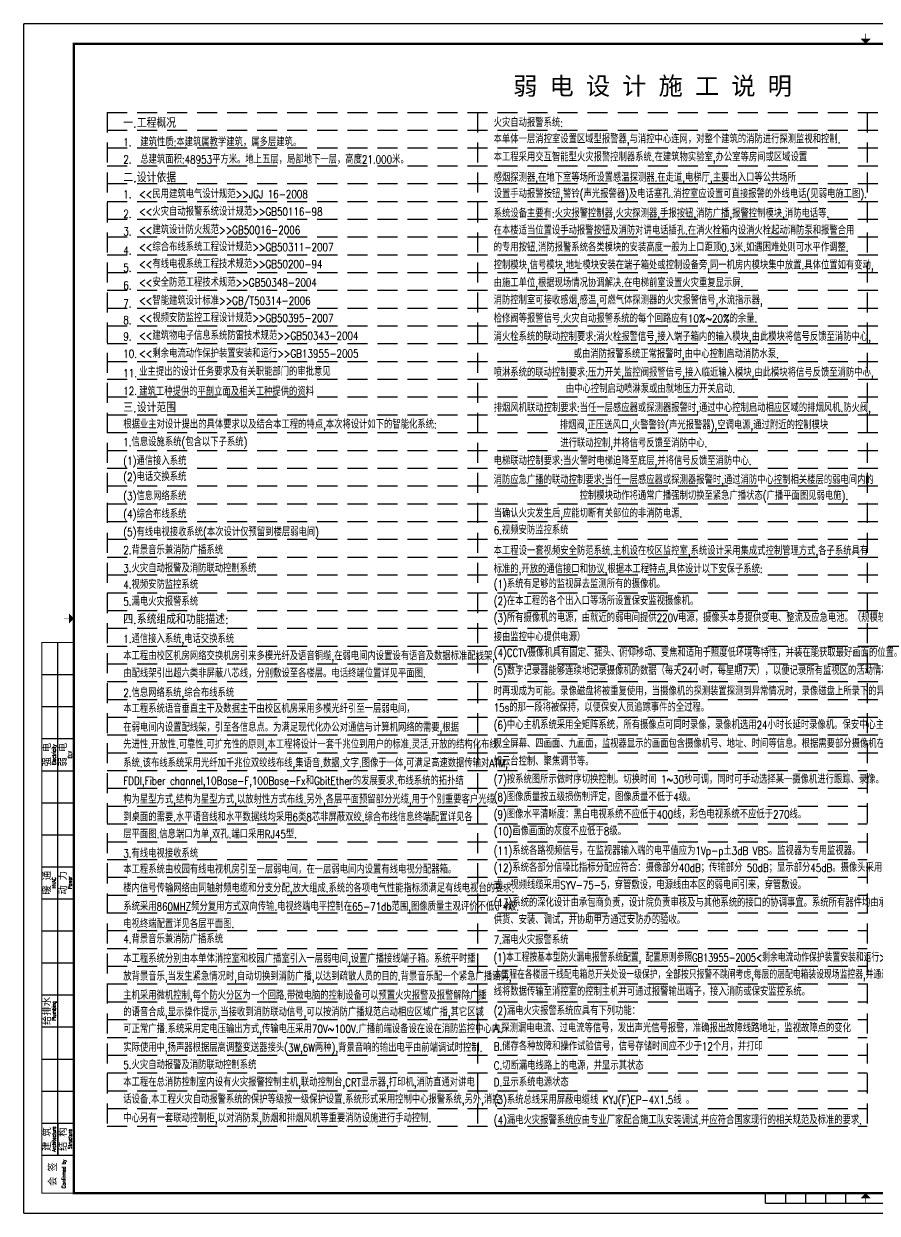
# Model space of a CAD drawing. Extents: x 913510 to 997610, y -270398 to 254224.
# Drawn here: x 913510 to 956132, y 116017 to 175417 of the extents above; entities that cross this region are included whole.
import ezdxf
from ezdxf.enums import TextEntityAlignment as Align

# ---------------------------------------------------------------- set-up
doc = ezdxf.new("R2010")
doc.units = 0
doc.header["$LTSCALE"] = 1000
doc.header["$MEASUREMENT"] = 0
doc.linetypes.add('DASHED', pattern=[0.75, 0.5, -0.25])
doc.layers.add('EQUIP', color=3, linetype='Continuous')
doc.layers.add('图框', color=139, linetype='Continuous')
doc.styles.add('FS1', font='tjromans.shx', dxfattribs={"width": 0.8, "bigfont": 'tjhztxt.shx'})
doc.styles.add('HT', font='simhei.ttf')
doc.styles.add('TKZ1', font='tjromant.shx', dxfattribs={"bigfont": 'tjhts.shx'})
doc.styles.add('TKZ2_tjkts.shx', font='tjromant.shx', dxfattribs={"bigfont": 'tjkts.shx'})

msp = doc.modelspace()

# ---------------------------------------------------------------- linework, layer by layer
at = {"color": 0}
for p, q in [((915210, 118917), (915210, 144517)), ((914410, 142917), (916010, 142917)), ((914410, 141317), (916010, 141317)), ((914410, 139717), (916010, 139717)), ((914410, 138117), (916010, 138117)), ((914410, 136517), (916010, 136517)), ((914410, 134917), (916010, 134917)), ((914410, 133317), (916010, 133317)), ((914410, 131717), (916010, 131717)), ((914410, 130117), (916010, 130117)), ((914410, 128517), (916010, 128517)), ((914410, 126917), (916010, 126917)), ((914410, 125317), (916010, 125317)), ((914410, 123717), (916010, 123717)), ((914410, 122117), (916010, 122117)), ((914410, 120517), (916010, 120517)), ((915210, 120517), (915210, 118917)), ((914410, 118917), (916010, 118917))]:
    msp.add_line(p, q, dxfattribs=at)
at = {"layer": 'EQUIP', "color": 8, "linetype": 'DASHED', "ltscale": 2}
for p, q in [((917670, 170991), (973851, 170991)), ((917670, 170991), (917670, 120359)), ((936168, 170991), (936168, 120359)), ((955637, 170991), (955637, 120359)), ((917670, 170103), (973851, 170103)), ((917670, 169215), (973851, 169215)), ((917670, 168326), (973851, 168326)), ((917670, 167438), (973851, 167438)), ((917670, 166550), (973851, 166550)), ((917670, 165662), (973851, 165662)), ((917670, 164773), (973851, 164773)), ((917670, 163885), (973851, 163885)), ((917670, 162997), (973851, 162997)), ((917670, 162108), (973851, 162108)), ((917670, 161220), (973851, 161220)), ((917670, 160332), (973851, 160332)), ((917670, 159444), (973851, 159444)), ((917670, 158555), (973851, 158555)), ((917670, 157667), (973851, 157667)), ((917670, 156779), (973851, 156779)), ((917670, 155890), (973851, 155890)), ((917670, 155002), (973851, 155002)), ((917670, 154114), (973851, 154114)), ((917670, 153226), (973851, 153226)), ((917670, 152337), (973851, 152337)), ((917670, 151449), (973851, 151449)), ((917670, 150561), (973851, 150561)), ((917670, 149672), (973851, 149672)), ((917670, 148784), (973851, 148784)), ((917670, 147896), (973851, 147896)), ((917670, 147007), (973851, 147007)), ((917670, 146119), (973851, 146119)), ((917670, 145231), (973851, 145231)), ((917670, 144343), (973851, 144343)), ((917670, 143454), (973851, 143454)), ((917670, 142566), (973851, 142566)), ((917670, 141678), (973851, 141678)), ((917670, 140789), (973851, 140789)), ((917670, 139901), (973851, 139901)), ((917670, 139013), (973851, 139013)), ((917670, 138125), (955637, 138125)), ((917670, 137236), (955637, 137236)), ((917670, 136348), (955637, 136348)), ((917670, 135460), (955637, 135460)), ((917670, 134571), (955637, 134571)), ((917670, 133683), (955637, 133683)), ((917670, 132795), (955637, 132795)), ((917670, 131907), (955637, 131907)), ((917670, 131018), (955637, 131018)), ((917670, 130130), (955637, 130130)), ((917670, 129242), (955637, 129242)), ((917670, 128353), (955637, 128353)), ((917670, 127465), (955637, 127465)), ((917670, 126577), (955637, 126577)), ((917670, 125689), (955637, 125689)), ((917670, 124800), (955637, 124800)), ((917670, 123912), (955637, 123912)), ((917670, 123024), (955637, 123024)), ((917670, 122135), (955637, 122135)), ((917670, 121247), (955637, 121247)), ((917670, 120359), (955637, 120359))]:
    msp.add_line(p, q, dxfattribs=at)
at = {"layer": '图框', "color": 0}
for p, q in [((997610, 175417), (913510, 175417)), ((913510, 116017), (913510, 175417)), ((950560, 116517), (950560, 117017)), ((950560, 116517), (960560, 116517)), ((951560, 116517), (951560, 117017)), ((952560, 116517), (952560, 117017)), ((953560, 116517), (953560, 117017)), ((954560, 116517), (954560, 117017)), ((913510, 116017), (997610, 116017))]:
    msp.add_line(p, q, dxfattribs=at)
for points, const_width in [([(955560, 174667), (955560, 174917)], 30), ([(915760, 145717), (915510, 145717)], 30), ([(916010, 117017), (914410, 117017), (914410, 144517), (916010, 144517)], 60), ([(955560, 116767), (955560, 116517)], 30)]:
    msp.add_lwpolyline(points, dxfattribs=dict(at, const_width=const_width))
at = {"layer": '图框', "color": 0, "const_width": 120}
msp.add_lwpolyline([(996610, 174417), (916010, 174417), (916010, 117017), (996610, 117017)], close=True, dxfattribs=at)
at = {"layer": '图框', "color": 0}
for points in [[(955310, 174667), (955810, 174667), (955560, 174417)], [(915760, 145467), (915760, 145967), (916010, 145717)], [(955310, 116767), (955810, 116767), (955560, 117017)]]:
    msp.add_solid(points, dxfattribs=at)

# ---------------------------------------------------------------- texts
at = {"color": 0, "style": 'TKZ2_tjkts.shx'}
for s, p in [('强 电', (914689, 138917)), ('弱 电', (915489, 138917)), ('暖 通', (914689, 132517)), ('动 力', (915489, 132517)), ('给排水', (914689, 126117)), ('建 筑', (914689, 119717)), ('结 构', (915489, 119717)), ('会 签', (914972, 117967))]:
    msp.add_text(s, height=360, rotation=90, dxfattribs=at).set_placement(p, align=Align.MIDDLE_CENTER)
at = {"color": 0, "style": 'TKZ2_tjkts.shx', "width": 0.8}
for s, p in [('Electricity', (915012, 138917)), ('ELV', (915812, 138917)), ('HVAC', (915012, 132517)), ('Power', (915812, 132517)), ('Plumbing', (915012, 126117)), ('Architecture', (915012, 119717)), ('Structure', (915812, 119717)), ('Confirmed by', (915505, 117978))]:
    msp.add_text(s, height=180, rotation=90, dxfattribs=at).set_placement(p, align=Align.MIDDLE_CENTER)
at = {"layer": 'EQUIP', "style": 'HT', "text_generation_flag": 6}
msp.add_text('弱 电 设 计 施 工 说 明', height=888.29, rotation=180, dxfattribs=at).set_placement((944911, 171869), align=Align.CENTER)
at = {"layer": 'EQUIP', "style": 'TKZ1'}
for s, height, p in [('一.工程概况', 444.1, (918479, 170232)), ('二.设计依据', 444.1, (918479, 167509)), ('三.设计范围', 444.1, (918479, 156019)), ('四.系统组成和功能描述:', 444.14, (918479, 145446))]:
    msp.add_text(s, height=height, dxfattribs=at).set_placement(p)
at = {"layer": 'EQUIP', "style": 'FS1'}
for s, height, width, p in [('火灾自动报警系统:', 399.7, 0.8, (936977, 170274)), ('本单体一层消控室设置区域型报警器,与消控中心连网，对整个建筑的消防进行探测监视和控制.', 399.73, 0.8, (936977, 169455)), ('1.  建筑性质:本建筑属教学建筑，属多层建筑。', 399.73, 0.8, (918479, 169304)), ('2.  总建筑面积:48953平方米。地上五层，局部地下一层，高度21.000米。', 399.73, 0.8, (918479, 168440)), ('本工程采用交互智能型火灾报警控制器系统.在建筑物实验室,办公室等房间或区域设置', 399.73, 0.8, (936977, 168554)), ('感烟探测器,在地下室等场所设置感温探测器.在走道,电梯厅,主要出入口等公共场所', 399.73, 0.8, (936977, 167538)), ('1.    ', 399.7, 0.8, (918479, 166700)), ('<<民用建筑电气设计规范>>JGJ 16-2008', 399.73, 0.8, (919275, 166710)), ('设置手动报警按钮,警铃(声光报警器)及电话塞孔.消控室应设置可直接报警的外线电话(见弱电施工图).', 399.73, 0.8, (936977, 166720)), ('2.    ', 399.7, 0.8, (918479, 165722)), ('<<火灾自动报警系统设计规范>>GB50116-98', 399.73, 0.8, (919275, 165835)), ('系统设备主要有:火灾报警控制器,火灾探测器,手报按钮,消防广播,报警控制模块,消防电话等.', 399.73, 0.8, (936977, 165748)), ('3.    ', 399.7, 0.8, (918479, 164846)), ('<<建筑设计防火规范>>GB50016-2006', 399.73, 0.8, (919275, 164919)), ('在本楼适当位置设手动报警按钮及消防对讲电话插孔.在消火栓箱内设消火栓起动消防泵和报警合用', 399.73, 0.8, (936977, 164897)), ('4.    ', 399.7, 0.8, (918479, 163900)), ('<<综合布线系统工程设计规范>>GB50311-2007', 399.73, 0.8, (919275, 164065)), ('的专用按钮.消防报警系统各类模块的安装高度一般为上口距顶0.3米.如遇困难处则可水平作调整.', 399.73, 0.8, (936977, 164049)), ('5.    ', 399.7, 0.8, (918479, 163033)), ('<<有线电视系统工程技术规范>>GB50200-94', 399.73, 0.8, (919275, 163215)), ('控制模块,信号模块,地址模块安装在端子箱处或控制设备旁,同一机房内模块集中放置.具体位置如有变动,', 399.73, 0.8, (936977, 163158)), ('6.    ', 399.7, 0.8, (918479, 162153)), ('<<安全防范工程技术规范>>GB50348-2004', 399.73, 0.8, (919275, 162295)), ('由施工单位,根据现场情况协调解决.在电梯前室设置火灾重复显示屏.', 399.73, 0.8, (936977, 162274)), ('7.    ', 399.7, 0.8, (918479, 161243)), ('<<智能建筑设计标准>>GB/T50314-2006', 399.73, 0.8, (919275, 161386)), ('消防控制室可接收感烟,感温,可燃气体探测器的火灾报警信号,水流指示器,', 399.73, 0.8, (936977, 161409)), ('8.    ', 399.7, 0.8, (918479, 160415)), ('<<视频安防监控工程设计规范>>GB50395-2007', 399.73, 0.8, (919275, 160524)), ('检修阀等报警信号.火灾自动报警系统的每个回路应有10%%%~20%%%的余量.', 399.73, 0.8, (936977, 160495)), ('9.    ', 399.7, 0.8, (918479, 159602)), ('<<建筑物电子信息系统防雷技术规范>>GB50343-2004', 399.73, 0.8, (919275, 159638)), ('消火栓系统的联动控制要求:消火栓报警信号,接入端子箱内的输入模块,由此模块将信号反馈至消防中心,', 399.73, 0.8, (936977, 159584)), ('<<剩余电流动作保护装置安装和运行>>GB13955-2005', 399.73, 0.8, (919275, 158750)), ('10.    ', 399.7, 0.8, (918479, 158736)), ('或由消防报警系统正常报警时,由中心控制启动消防水泵.', 399.73, 0.8, (940973, 158724)), ('11.    ', 399.7, 0.8, (918479, 157769)), ('业主提出的设计任务要求及有关职能部门的审批意见', 399.73, 0.8, (919275, 157842)), ('喷淋系统的联动控制要求:压力开关,监控阀报警信号,接入临近输入模块,由此模块将信号反馈至消防中心,', 399.73, 0.8, (936977, 157799)), ('由中心控制启动喷淋泵或由就地压力开关启动.', 399.73, 0.8, (940581, 156982)), ('12.    ', 399.7, 0.8, (918479, 156881)), ('建筑工种提供的平剖立面及相关工种提供的资料', 399.73, 0.8, (919275, 156847)), ('排烟风机联动控制要求:当任一层感应器或探测器报警时,通过中心控制启动相应区域的排烟风机.防火阀,', 399.73, 0.8, (936977, 156032)), ('根据业主对设计提出的具体要求以及结合本工程的特点,本次将设计如下的智能化系统:', 399.73, 0.8, (918479, 155207)), ('排烟阀,正压送风口,火警警铃(声光报警器),空调电源,通过附近的控制模块', 399.73, 0.8, (940281, 155174)), ('1.信息设施系统(包含以下子系统)', 399.73, 0.8, (918479, 154326)), ('进行联动控制,并将信号反馈至消防中心.', 399.73, 0.8, (940305, 154270)), ('(1)通信接入系统', 399.7, 0.8, (918479, 153384)), ('电梯联动控制要求:当火警时电梯迫降至底层,并将信号反馈至消防中心.', 399.73, 0.8, (936977, 153385)), ('(2)电话交换系统', 399.7, 0.8, (918479, 152591)), ('消防应急广播的联动控制要求:当任一层感应器或探测器报警时,通过消防中心控制相关楼层的弱电间内的', 399.73, 0.8, (936977, 152435)), ('(3)信息网络系统', 399.7, 0.8, (918479, 151627)), ('控制模块动作将通常广播强制切换至紧急广播状态(广播平面图见弱电施).', 399.73, 0.8, (941271, 151648)), ('(4)综合布线系统', 399.7, 0.8, (918479, 150727)), ('当确认火灾发生后,应能切断有关部位的非消防电源.', 399.73, 0.8, (936977, 150763)), ('(5)有线电视接收系统(本次设计仅预留到楼层弱电间)', 399.73, 0.8, (918479, 149830)), ('6.视频安防监控系统', 399.7, 0.8, (936977, 149926)), ('2.背景音乐兼消防广播系统', 399.73, 0.8, (918479, 148930)), ('本工程设一套视频安全防范系统.主机设在校区监控室,系统设计采用集成式控制管理方式,各子系统具有', 399.73, 0.8, (936977, 148895)), ('3.火灾自动报警及消防联动控制系统', 399.73, 0.8, (918479, 148022)), ('标准的,开放的通信接口和协议,根据本工程特点,具体设计以下安保子系统:', 399.73, 0.8, (936977, 147988)), ('4.视频安防监控系统', 399.7, 0.8, (918479, 147205)), ('(1)系统有足够的监视屏去监测所有的摄像机。', 399.73, 0.8, (936977, 147240)), ('5.漏电火灾报警系统', 399.7, 0.8, (918479, 146361)), ('(2)在本工程的各个出入口等场所设置保安监视摄像机。', 399.73, 0.8, (936977, 146393)), ('(3)所有摄像机的电源，由就近的弱电间提供220V电源，摄像头本身提供变电、整流及应急电池。（规模较小的时候可直', 399.73, 0.8, (936977, 145550)), ('1.通信接入系统,电话交换系统', 399.73, 0.8, (918479, 144497)), ('接由监控中心提供电源）', 399.73, 0.8, (936977, 144588)), ('本工程由校区机房网络交换机房引来多模光纤及语音铜缆,在弱电间内设置设有语音及数据标准配线架,', 399.73, 0.8, (918479, 143642)), ('(4)CCTV摄像机具有固定、摇头、俯仰移动、变焦和适用于照度低环境等特性，并装在能获取最好画面的位置。', 399.73, 0.8, (936977, 143808)), ('由配线架引出超六类非屏蔽八芯线，分别敷设至各楼层。电话终端位置详见平面图.', 399.73, 0.8, (918479, 142776)), ('(5)数字记录器能够连续地记录摄像机的数据（每天24小时，每星期7天），以便记录所有监视区的活动情况，并使画面随', 399.73, 0.8, (936977, 142907)), ('2.信息网络系统,综合布线系统', 399.73, 0.8, (918479, 141803)), ('时再现成为可能。录像磁盘将被重复使用，当摄像机的探测装置探测到异常情况时，录像磁盘上所录下的异常情况发生前', 399.73, 0.8, (936977, 141882)), ('本工程系统语音垂直主干及数据主干由校区机房采用多模光纤引至一层弱电间，', 399.73, 0.8, (918479, 141010)), ('15s的那一段将被保持，以便保安人员追踪事件的全过程。', 399.73, 0.8, (936977, 141070)), ('在弱电间内设置配线架，引至各信息点。为满足现代化办公对通信与计算机网络的需要,根据', 399.73, 0.8, (918479, 140072)), ('(6)中心主机系统采用全矩阵系统，所有摄像点可同时录像，录像机选用24小时长延时录像机。保安中心主机根据需要实', 399.73, 0.8, (936977, 140199)), ('先进性.开放性.可靠性.可扩充性的原则,本工程将设计一套千兆位到用户的标准.灵活.开放的结构化布线', 399.73, 0.8, (918479, 139228)), ('现全屏幕、四画面、九画面，监视器显示的画面包含摄像机号、地址、时间等信息。根据需要部分摄像机在安保中心可控，', 399.73, 0.8, (936977, 139265)), ('系统.该布线系统采用光纤加千兆位双绞线布线,集语音.数据.文字.图像于一体,可满足高速数据传输对ATM,', 399.73, 0.8, (918479, 138294)), ('如云台控制、聚焦调节等。', 399.73, 0.8, (936977, 138379)), ('FDDI,Fiber channel,10Base-F,100Base-Fx和GbitEther的发展要求.布线系统的拓扑结', 399.73, 0.8, (918479, 137410)), ('(7)按系统图所示做时序切换控制。切换时间 1~30秒可调，同时可手动选择某一摄像机进行跟踪、录像。', 399.73, 0.8, (936977, 137480)), ('构为星型方式,结构为星型方式,以放射性方式布线.另外,各层平面预留部分光缆,用于个别重要客户光缆', 399.73, 0.8, (918479, 136481)), ('(8)图像质量按五级损伤制评定，图像质量不低于4级。', 399.73, 0.8, (936977, 136602)), ('到桌面的需要.水平语音线和水平数据线均采用6类8芯非屏蔽双绞.综合布线信息终端配置详见各', 399.73, 0.8, (918479, 135593)), ('(9)图像水平清晰度：黑白电视系统不应低于400线，彩色电视系统不应低于270线。', 399.73, 0.8, (936977, 135737)), ('层平面图.信息端口为单,双孔.端口采用RJ45型.', 399.73, 0.8, (918479, 134742)), ('(10)画像画面的灰度不应低于8级。', 399.73, 0.8, (936977, 134891)), ('(11)系统各路视频信号，在监视器输入端的电平值应为1Vp-p土3dB VBS。监视器为专用监视器。', 399.73, 0.8, (936977, 133918)), ('3.有线电视接收系统', 399.7, 0.8, (918479, 133781)), ('本工程系统由校园有线电视机房引至一层弱电间，在一层弱电间内设置有线电视分配器箱。', 399.73, 0.8, (918479, 132983)), ('(12)系统各部分信噪比指标分配应符合：摄像部分40dB；传输部分 50dB；显示部分45dB。摄像头采用吸顶安装方', 399.73, 0.8, (936977, 133071)), ('楼内信号传输网络由同轴射频电缆和分支分配,放大组成.系统的各项电气性能指标须满足有线电视台的要求.', 399.73, 0.8, (918479, 132044)), ('式，视频线缆采用SYV-75-5，穿管敷设，电源线由本区的弱电间引来，穿管敷设。', 399.73, 0.8, (936977, 132207)), ('系统采用860MHZ频分复用方式双向传输.电视终端电平控制在65-71db范围,图像质量主观评价不低于4级.', 399.73, 0.8, (918479, 131127)), ('(13)系统的深化设计由承包商负责，设计院负责审核及与其他系统的接口的协调事宜。系统所有器件均由承包商负责成套', 399.73, 0.8, (936977, 131324)), ('电视终端配置详见各层平面图.', 399.73, 0.8, (918479, 130262)), ('供货、安装、调试，并协助甲方通过安防办的验收。', 399.73, 0.8, (936977, 130463)), ('4.背景音乐兼消防广播系统', 399.73, 0.8, (918479, 129504)), ('7.漏电火灾报警系统', 399.7, 0.8, (936977, 129470)), ('本工程系统分别由本单体消控室和校园广播室引入一层弱电间,设置广播接线端子箱。系统平时播', 399.73, 0.8, (918479, 128527)), ('(1)本工程按基本型防火漏电报警系统配置, 配置原则参照GB13955-2005<剩余电流动作保护装置安装和运行>要求进行.', 399.73, 0.75, (936977, 128586)), ('放背景音乐,当发生紧急情况时,自动切换到消防广播,以达到疏散人员的目的.背景音乐配一个紧急广播话筒,', 399.73, 0.8, (918479, 127639)), ('本工程在各楼层干线配电箱总开关处设一级保护，全部按只报警不跳闸考虑,每层的层配电箱装设现场监控器,并通过RS485', 399.73, 0.75, (936977, 127731)), ('主机采用微机控制,每个防火分区为一个回路.带微电脑的控制设备可以预置火灾报警及报警解除广播', 399.73, 0.8, (918479, 126690)), ('线将数据传输至消控室的控制主机并可通过报警输出端子，接入消防或保安监控系统。', 399.73, 0.8, (936977, 126882)), ('的语音合成,显示操作提示,当接收到消防联动信号,可以按消防广播规范启动相应区域广播,其它区域', 399.73, 0.8, (918479, 125853)), ('(2)漏电火灾报警系统应具有下列功能：', 399.73, 0.8, (936977, 125923)), ('可正常广播.系统采用定电压输出方式,传输电压采用70V~100V.广播前端设备设在设在消防监控中心内.', 399.73, 0.8, (918479, 125017)), ('A.探测漏电电流、过电流等信号，发出声光信号报警，准确报出故障线路地址，监视故障点的变化', 399.73, 0.8, (936977, 125059)), ('实际使用中,扬声器根据层高调整变送器接头(3W,6W两种),背景音响的输出电平由前端调试时控制.', 399.73, 0.8, (918479, 124082)), ('B.储存各种故障和操作试验信号，信号存储时间应不少于12个月，并打印', 399.73, 0.8, (936977, 124145)), ('5.火灾自动报警及消防联动控制系统', 399.73, 0.8, (918479, 123217)), ('C.切断漏电线路上的电源，并显示其状态', 399.73, 0.8, (936977, 123188)), ('本工程在总消防控制室内设有火灾报警控制主机,联动控制台,CRT显示器,打印机,消防直通对讲电', 399.73, 0.8, (918479, 122351)), ('D.显示系统电源状态', 399.7, 0.8, (936977, 122354)), ('话设备.本工程火灾自动报警系统的保护等级按一级保护设置.系统形式采用控制中心报警系统,另外,消控', 399.73, 0.8, (918479, 121500)), ('(3)系统总线采用屏蔽电缆线 KYJ(F)EP-4X1.5线 。', 399.73, 0.8, (936977, 121481)), ('中心另有一套联动控制柜,以对消防泵,防烟和排烟风机等重要消防设施进行手动控制.', 399.73, 0.8, (918479, 120559)), ('(4)漏电火灾报警系统应由专业厂家配合施工队安装调试.并应符合国家现行的相关规范及标准的要求.', 399.73, 0.8, (936977, 120469))]:
    msp.add_text(s, height=height, dxfattribs=dict(at, width=width)).set_placement(p)

doc.saveas('drawing.dxf')
